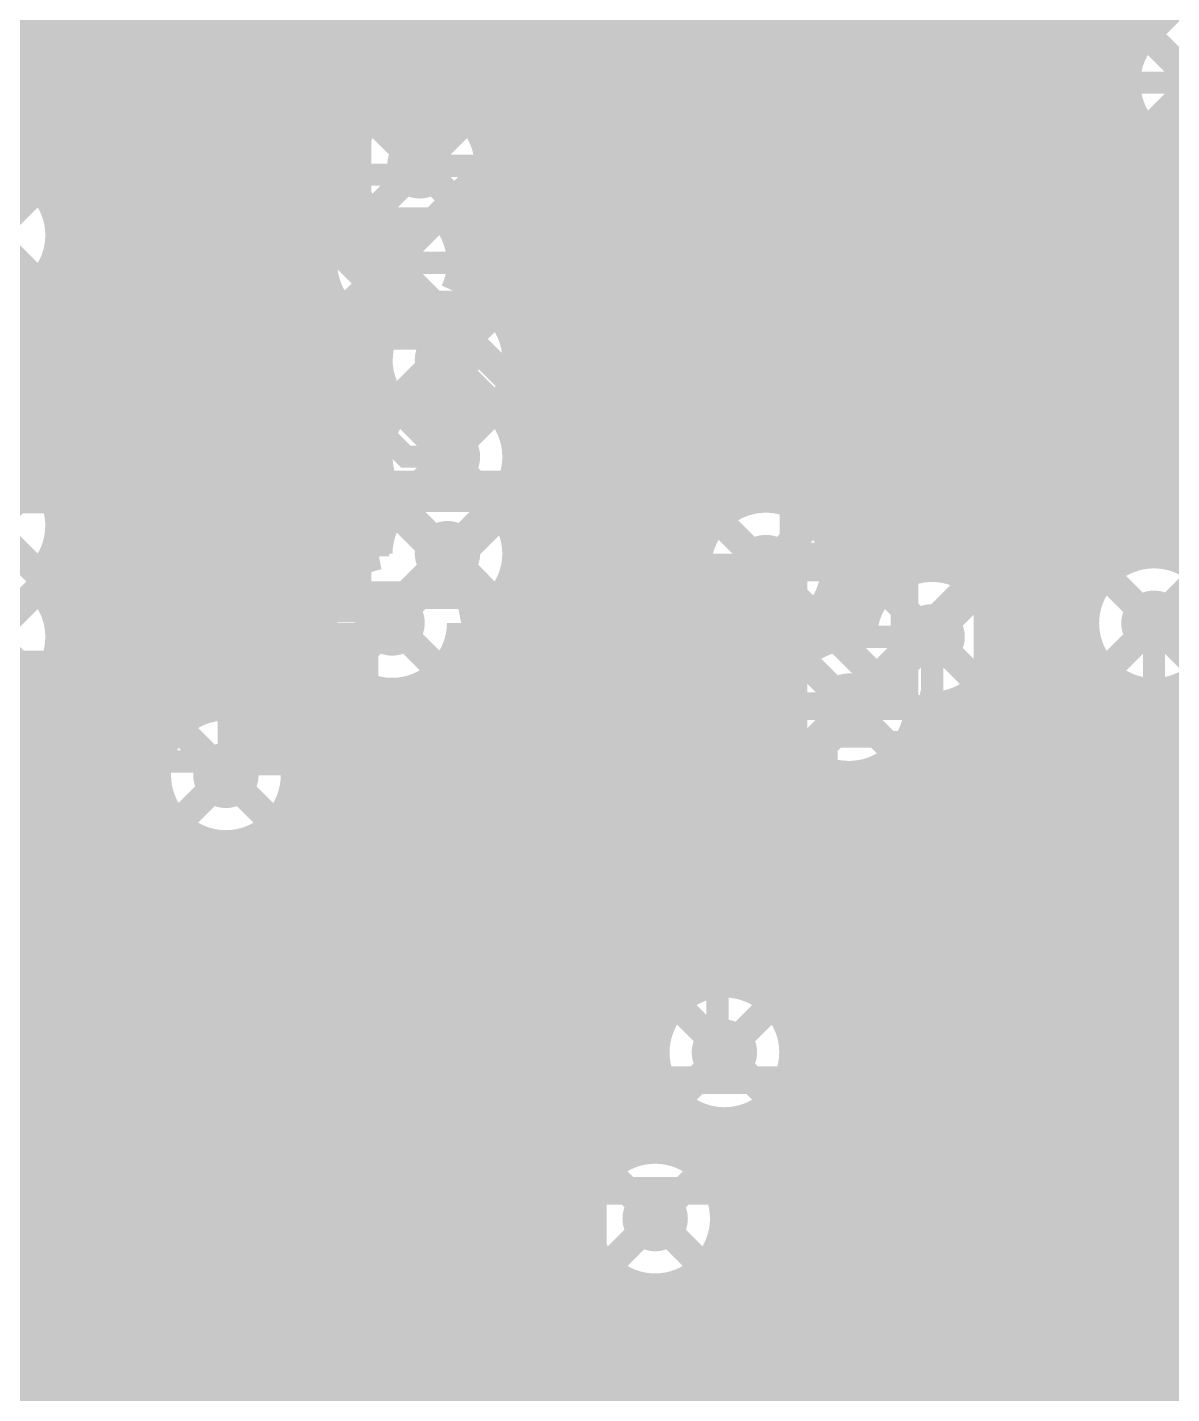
# Model space of a CAD drawing. Extents: x -11 to 221, y -93 to 178.
# Drawn here: x 145.63 to 156.12, y 64.56 to 77.09 of the extents above; entities that cross this region are included whole.
import ezdxf

# ---------------------------------------------------------------- set-up
doc = ezdxf.new("R2010")
doc.units = 0
doc.header["$MEASUREMENT"] = 0
doc.layers.get('0').update_dxf_attribs({"linetype": 'CONTINUOUS'})
for name, color, linetype in [('26-349-0_BOT', 7, 'CONTINUOUS'), ('26-349-0_DRD', 7, 'CONTINUOUS'), ('26-349-0_DRL', 2, 'CONTINUOUS'), ('26-349-0_IN1', 3, 'CONTINUOUS'), ('26-349-0_IN2', 5, 'CONTINUOUS'), ('26-349-0_SMT', 14, 'CONTINUOUS'), ('26-349-0_SPT', 9, 'CONTINUOUS'), ('26-349-0_SST', 12, 'CONTINUOUS'), ('26-349-0_TOP', 11, 'CONTINUOUS'), ('THRUHOLE_TAP', 15, 'CONTINUOUS')]:
    doc.layers.add(name, color=color, linetype=linetype)

# ---------------------------------------------------------------- blocks, each defined once
blk = doc.blocks.new('ROUND_78')
at = {"const_width": 0.29972}
blk.add_lwpolyline([(-0.14986, 0, 1), (0.14986, 0, 1)], format="xyb", close=True, dxfattribs=at)
blk = doc.blocks.new('ROUND_101')
at = {"const_width": 0.10033}
blk.add_lwpolyline([(-0.050164, 0, 1), (0.050164, 0, 1)], format="xyb", close=True, dxfattribs=at)
blk = doc.blocks.new('ROUND_102')
at = {"const_width": 0.10033}
blk.add_lwpolyline([(-0.050164, 0, 1), (0.050164, 0, 1)], format="xyb", close=True, dxfattribs=at)
blk = doc.blocks.new('ROUND_82')
at = {"const_width": 0.29972}
blk.add_lwpolyline([(-0.14986, 0, 1), (0.14986, 0, 1)], format="xyb", close=True, dxfattribs=at)
blk = doc.blocks.new('ROUND_83')
at = {"const_width": 0.29972}
blk.add_lwpolyline([(-0.14986, 0, 1), (0.14986, 0, 1)], format="xyb", close=True, dxfattribs=at)
blk = doc.blocks.new('RECTANGLE_3')
blk.add_solid([(0.4826, 0.4064), (0.4826, -0.4064), (-0.4826, 0.4064), (-0.4826, -0.4064)])
blk = doc.blocks.new('OBLONG_23')
at = {"const_width": 0.2794}
blk.add_lwpolyline([(0.7493, 0), (-0.7493, 0)], dxfattribs=at)
at = {"const_width": 0.1397}
for points in [[(-0.81915, 0, 1), (-0.67945, 0, 1)], [(0.67945, 0, 1), (0.81915, 0, 1)]]:
    blk.add_lwpolyline(points, format="xyb", close=True, dxfattribs=at)
blk = doc.blocks.new('RECTANGLE_24')
blk.add_solid([(0.889, 0.1397), (0.889, -0.1397), (-0.889, 0.1397), (-0.889, -0.1397)])
blk = doc.blocks.new('OBLONG_65')
at = {"const_width": 0.2794}
blk.add_lwpolyline([(0, 0.7493), (0, -0.7493)], dxfattribs=at)
at = {"const_width": 0.1397}
for points in [[(-0.06985, 0.7493, 1), (0.06985, 0.7493, 1)], [(-0.06985, -0.7493, 1), (0.06985, -0.7493, 1)]]:
    blk.add_lwpolyline(points, format="xyb", close=True, dxfattribs=at)
blk = doc.blocks.new('RECTANGLE_66')
blk.add_solid([(0.1397, 0.889), (0.1397, -0.889), (-0.1397, 0.889), (-0.1397, -0.889)])
blk = doc.blocks.new('ROUND_88')
at = {"const_width": 0.10033}
blk.add_lwpolyline([(-0.050164, 0, 1), (0.050164, 0, 1)], format="xyb", close=True, dxfattribs=at)

msp = doc.modelspace()

# ---------------------------------------------------------------- linework, layer by layer
at = {"layer": '26-349-0_BOT', "const_width": 0.2032}
for points in [[(156.337, 76.581), (148.463, 76.581), (145.161, 79.883), (104.14, 79.883), (103.886, 79.629), (94.615, 79.629)], [(166.8272, 76.6064), (160.1724, 76.6064), (159.385, 75.819), (149.225, 75.819)], [(166.116, 74.93), (148.971, 74.93)], [(149.479, 74.041), (149.352, 74.041), (148.844, 73.533), (146.05, 73.533), (145.161, 74.422), (131.445, 74.422), (130.81, 73.787), (85.344, 73.787), (84.455, 72.898)], [(149.479, 72.263), (149.987, 72.771), (159.893, 72.771), (161.417, 74.295), (164.592, 74.295)], [(85.09, 72.39), (85.979, 73.279), (130.937, 73.279), (131.572, 73.914), (145.034, 73.914), (146.304, 72.644), (148.971, 72.644), (149.479, 73.152)], [(166.37, 73.406), (166.243, 73.406), (165.989, 73.66), (161.417, 73.66), (160.02, 72.263), (152.527, 72.263), (152.4, 72.136)], [(148.971, 71.628), (148.209, 70.866), (140.97, 70.866), (139.7, 72.136), (133.477, 72.136), (133.35, 72.009), (132.842, 72.009)], [(165.227, 72.009), (162.052, 72.009), (161.798, 71.755), (156.08808, 71.755), (155.95854, 71.62546)], [(153.924, 71.501), (149.86, 71.501), (147.193, 68.834), (81.28, 68.834)], [(139.7, 70.866), (139.954, 70.866), (140.462, 70.358), (147.32, 70.358), (147.447, 70.231)], [(167.64, 69.85), (160.401, 69.85), (159.385, 70.866), (153.162, 70.866)], [(94.869, 67.818), (142.24, 67.818), (142.748, 68.326), (151.384, 68.326), (152.019, 67.691)], [(85.725, 66.929), (143.129, 66.929), (144.018, 67.818), (149.733, 67.818), (151.384, 66.167)]]:
    msp.add_lwpolyline(points, dxfattribs=at)
at = {"layer": '26-349-0_DRD', "const_width": 0.254}
for points in [[(147.5994, 79.502), (147.5994, 76.962)], [(150.1394, 79.502), (147.5994, 76.962)], [(150.1394, 76.962), (147.5994, 79.502)], [(150.1394, 76.962), (150.1394, 79.502)], [(155.067, 78.74), (155.067, 76.2)], [(157.607, 78.74), (155.067, 76.2)], [(155.067, 77.851), (155.067, 75.311)], [(157.607, 77.851), (155.067, 75.311)], [(157.607, 75.311), (155.067, 77.851)], [(147.955, 77.089), (147.955, 74.549)], [(150.495, 77.089), (147.955, 77.089)], [(150.495, 77.089), (147.955, 74.549)], [(150.495, 74.549), (147.955, 77.089)], [(150.495, 74.549), (150.495, 77.089)], [(147.5994, 76.962), (150.1394, 76.962)], [(146.558, 76.454), (144.018, 76.454)], [(146.558, 76.454), (144.018, 73.914)], [(146.558, 73.914), (144.018, 76.454)], [(146.558, 73.914), (146.558, 76.454)], [(147.701, 76.2), (147.701, 73.66)], [(150.241, 76.2), (147.701, 76.2)], [(150.241, 76.2), (147.701, 73.66)], [(150.241, 73.66), (147.701, 76.2)], [(150.241, 73.66), (150.241, 76.2)], [(155.067, 76.2), (157.607, 76.2)], [(148.209, 75.311), (148.209, 72.771)], [(150.749, 75.311), (148.209, 75.311)], [(150.749, 75.311), (148.209, 72.771)], [(150.749, 72.771), (148.209, 75.311)], [(150.749, 72.771), (150.749, 75.311)], [(155.067, 75.311), (157.607, 75.311)], [(147.955, 74.549), (150.495, 74.549)], [(148.209, 74.422), (148.209, 71.882)], [(150.749, 74.422), (148.209, 74.422)], [(150.749, 74.422), (148.209, 71.882)], [(150.749, 71.882), (148.209, 74.422)], [(150.749, 71.882), (150.749, 74.422)], [(144.018, 73.914), (146.558, 73.914)], [(146.558, 73.787), (144.018, 73.787)], [(146.558, 73.787), (144.018, 71.247)], [(146.558, 71.247), (144.018, 73.787)], [(146.558, 71.247), (146.558, 73.787)], [(147.701, 73.66), (150.241, 73.66)], [(148.209, 73.533), (148.209, 70.993)], [(150.749, 73.533), (148.209, 73.533)], [(150.749, 73.533), (148.209, 70.993)], [(150.749, 70.993), (148.209, 73.533)], [(150.749, 70.993), (150.749, 73.533)], [(151.13, 73.406), (151.13, 70.866)], [(153.67, 73.406), (151.13, 73.406)], [(153.67, 73.406), (151.13, 70.866)], [(153.67, 70.866), (151.13, 73.406)], [(153.67, 70.866), (153.67, 73.406)], [(147.701, 72.898), (147.701, 70.358)], [(150.241, 72.898), (147.701, 72.898)], [(150.241, 72.898), (147.701, 70.358)], [(150.241, 70.358), (147.701, 72.898)], [(150.241, 70.358), (150.241, 72.898)], [(154.68854, 72.89546), (154.68854, 70.35546)], [(157.22854, 72.89546), (154.68854, 72.89546)], [(157.22854, 72.89546), (154.68854, 70.35546)], [(157.22854, 70.35546), (154.68854, 72.89546)], [(146.558, 72.771), (144.018, 72.771)], [(146.558, 72.771), (144.018, 70.231)], [(146.558, 70.231), (144.018, 72.771)], [(146.558, 70.231), (146.558, 72.771)], [(148.209, 72.771), (150.749, 72.771)], [(152.654, 72.771), (152.654, 70.231)], [(155.194, 72.771), (152.654, 72.771)], [(155.194, 72.771), (152.654, 70.231)], [(155.194, 70.231), (152.654, 72.771)], [(155.194, 70.231), (155.194, 72.771)], [(151.892, 72.136), (151.892, 69.596)], [(154.432, 72.136), (151.892, 72.136)], [(154.432, 72.136), (151.892, 69.596)], [(154.432, 69.596), (151.892, 72.136)], [(154.432, 69.596), (154.432, 72.136)], [(148.209, 71.882), (150.749, 71.882)], [(146.177, 71.501), (146.177, 68.961)], [(148.717, 71.501), (146.177, 71.501)], [(148.717, 71.501), (146.177, 68.961)], [(148.717, 68.961), (146.177, 71.501)], [(148.717, 68.961), (148.717, 71.501)], [(144.018, 71.247), (146.558, 71.247)], [(148.209, 70.993), (150.749, 70.993)], [(151.13, 70.866), (153.67, 70.866)], [(147.701, 70.358), (150.241, 70.358)], [(154.68854, 70.35546), (157.22854, 70.35546)], [(144.018, 70.231), (146.558, 70.231)], [(152.654, 70.231), (155.194, 70.231)], [(151.892, 69.596), (154.432, 69.596)], [(146.177, 68.961), (148.717, 68.961)], [(150.749, 68.961), (150.749, 66.421)], [(153.289, 68.961), (150.749, 68.961)], [(153.289, 68.961), (150.749, 66.421)], [(153.289, 66.421), (150.749, 68.961)], [(153.289, 66.421), (153.289, 68.961)], [(147.574, 68.199), (147.574, 65.659)], [(150.114, 68.199), (147.574, 68.199)], [(150.114, 68.199), (147.574, 65.659)], [(150.114, 65.659), (147.574, 68.199)], [(150.114, 65.659), (150.114, 68.199)], [(150.114, 67.437), (150.114, 64.897)], [(152.654, 67.437), (150.114, 67.437)], [(152.654, 67.437), (150.114, 64.897)], [(152.654, 64.897), (150.114, 67.437)], [(152.654, 64.897), (152.654, 67.437)], [(150.749, 66.421), (153.289, 66.421)], [(147.574, 65.659), (150.114, 65.659)], [(152.4, 65.278), (152.4, 62.738)], [(154.94, 65.278), (152.4, 65.278)], [(154.94, 65.278), (152.4, 62.738)], [(154.94, 62.738), (152.4, 65.278)], [(152.4, 65.278), (152.4, 62.738)], [(154.94, 65.278), (152.4, 65.278)], [(154.94, 65.278), (152.4, 62.738)], [(154.94, 62.738), (152.4, 65.278)], [(154.94, 62.738), (154.94, 65.278)], [(154.94, 62.738), (154.94, 65.278)], [(155.7655, 65.3415), (155.7655, 62.8015)], [(158.3055, 65.3415), (155.7655, 65.3415)], [(158.3055, 62.8015), (155.7655, 65.3415)], [(148.7805, 64.9605), (148.7805, 62.4205)], [(151.3205, 64.9605), (148.7805, 64.9605)], [(151.3205, 64.9605), (148.7805, 62.4205)], [(151.3205, 62.4205), (148.7805, 64.9605)], [(148.7805, 64.9605), (148.7805, 62.4205)], [(151.3205, 64.9605), (148.7805, 64.9605)], [(151.3205, 64.9605), (148.7805, 62.4205)], [(151.3205, 62.4205), (148.7805, 64.9605)], [(150.114, 64.897), (152.654, 64.897)], [(151.3205, 62.4205), (151.3205, 64.9605)], [(151.3205, 62.4205), (151.3205, 64.9605)]]:
    msp.add_lwpolyline(points, dxfattribs=at)
at = {"layer": '26-349-0_IN1', "const_width": 0.254}
for points in [[(147.066, 83.82), (147.066, 70.85584)], [(147.2946, 83.82), (147.2946, 70.94728)], [(147.5232, 83.82), (147.5232, 70.95744)], [(147.7518, 83.82), (147.7518, 70.89648)], [(147.9804, 83.82), (147.9804, 70.739)], [(149.8092, 83.82), (149.8092, 76.25842)], [(150.0378, 83.82), (150.0378, 74.51344)], [(151.4094, 83.82), (151.4094, 68.09486)], [(151.638, 83.82), (151.638, 68.31584)], [(151.8666, 83.82), (151.8666, 72.63638)], [(152.0952, 83.82), (152.0952, 72.80148)], [(152.3238, 83.82), (152.3238, 72.86244)], [(152.5524, 83.82), (152.5524, 72.85228)], [(152.781, 83.82), (152.781, 72.76084)], [(153.0096, 83.82), (153.0096, 72.53986)], [(153.2382, 83.82), (153.2382, 71.755)], [(153.4668, 83.82), (153.4668, 72.0725)], [(153.6954, 83.82), (153.6954, 72.19442)], [(153.924, 83.82), (153.924, 72.23252)], [(154.1526, 83.82), (154.1526, 72.19442)], [(154.3812, 83.82), (154.3812, 72.0725)], [(154.6098, 83.82), (154.6098, 71.755)], [(150.2664, 83.77682), (150.2664, 65.024)], [(151.1808, 83.73618), (151.1808, 66.86804)], [(150.495, 83.6422), (150.495, 65.024)], [(150.7236, 83.59648), (150.7236, 66.48196)], [(150.9522, 83.62442), (150.9522, 66.75628)], [(154.8384, 83.52282), (154.8384, 65.024)], [(155.067, 83.3882), (155.067, 65.024)], [(155.2956, 83.34248), (155.2956, 71.93534)], [(155.5242, 83.37042), (155.5242, 72.21474)], [(146.8374, 82.87004), (146.8374, 70.739)], [(145.6944, 82.63382), (145.6944, 75.79106)], [(146.6088, 82.59318), (146.6088, 70.739)], [(145.923, 82.4992), (145.923, 75.54722)], [(146.1516, 82.45348), (146.1516, 70.739)], [(146.3802, 82.48142), (146.3802, 70.739)], [(149.5806, 78.05928), (149.5806, 76.45908)], [(148.209, 77.91704), (148.209, 70.739)], [(149.352, 77.68082), (149.352, 76.53782)], [(148.4376, 77.64018), (148.4376, 75.43038)], [(149.1234, 77.5462), (149.1234, 76.5429)], [(148.6662, 77.52842), (148.6662, 76.29144)], [(148.8948, 77.50048), (148.8948, 76.47178)], [(155.68422, 77.1398), (140.208, 77.1398)], [(155.68422, 76.9112), (140.208, 76.9112)], [(155.6131, 76.6826), (140.208, 76.6826)], [(148.86178, 76.454), (141.96822, 76.454)], [(155.61564, 76.454), (149.58822, 76.454)], [(148.6154, 76.2254), (142.21206, 76.2254)], [(155.69692, 76.2254), (149.83206, 76.2254)], [(155.7528, 76.14158), (155.7528, 72.3265)], [(148.5138, 75.9968), (142.31366, 75.9968)], [(155.89758, 75.9968), (149.93366, 75.9968)], [(155.9814, 75.94092), (155.9814, 72.35698)], [(156.21, 75.85964), (156.21, 72.31126)], [(148.49602, 75.7682), (145.72742, 75.7682)], [(164.973, 75.7682), (149.95398, 75.7682)], [(148.54936, 75.5396), (145.92808, 75.5396)], [(164.973, 75.5396), (149.90064, 75.5396)], [(148.34616, 75.311), (146.00682, 75.311)], [(164.973, 75.311), (149.75078, 75.311)], [(149.8092, 75.37958), (149.8092, 74.69378)], [(148.25472, 75.0824), (146.0119, 75.0824)], [(164.973, 75.0824), (149.68728, 75.0824)], [(145.923, 74.82078), (145.923, 72.88022)], [(148.24202, 74.8538), (145.94078, 74.8538)], [(164.11956, 74.8538), (149.69744, 74.8538)], [(145.6944, 74.5744), (145.6944, 73.12406)], [(148.30552, 74.6252), (145.76044, 74.6252)], [(163.93922, 74.6252), (149.91842, 74.6252)], [(148.4376, 74.42962), (148.4376, 72.12838)], [(148.47062, 74.3966), (140.208, 74.3966)], [(163.8681, 74.3966), (150.11908, 74.3966)], [(148.75764, 74.168), (140.208, 74.168)], [(148.6662, 74.26452), (148.6662, 72.29348)], [(163.87064, 74.168), (150.19782, 74.168)], [(148.7551, 73.9394), (140.208, 73.9394)], [(163.95192, 73.9394), (150.2029, 73.9394)], [(148.82622, 73.7108), (140.208, 73.7108)], [(164.15258, 73.7108), (150.13178, 73.7108)], [(148.82622, 73.4822), (140.208, 73.4822)], [(163.51758, 73.4822), (150.13178, 73.4822)], [(148.7551, 73.2536), (140.208, 73.2536)], [(163.31692, 73.2536), (150.2029, 73.2536)], [(148.75764, 73.025), (145.81378, 73.025)], [(163.23564, 73.025), (150.19782, 73.025)], [(148.83892, 72.7964), (145.96364, 72.7964)], [(152.08504, 72.7964), (150.11908, 72.7964)], [(163.2331, 72.7964), (152.71496, 72.7964)], [(148.81352, 72.5678), (146.01698, 72.5678)], [(151.80818, 72.5678), (150.14448, 72.5678)], [(163.30422, 72.5678), (152.98928, 72.5678)], [(148.75002, 72.3392), (145.99666, 72.3392)], [(151.69642, 72.3392), (150.20544, 72.3392)], [(155.79852, 72.3392), (153.10104, 72.3392)], [(163.48456, 72.3392), (156.11856, 72.3392)], [(148.41982, 72.1106), (145.89506, 72.1106)], [(145.923, 72.15378), (145.923, 71.86422)], [(151.66848, 72.1106), (150.19528, 72.1106)], [(153.52014, 72.1106), (153.13152, 72.1106)], [(155.4099, 72.1106), (154.32786, 72.1106)], [(148.2852, 71.882), (145.91284, 71.882)], [(150.0378, 71.79056), (150.0378, 65.024)], [(151.7142, 71.882), (150.10384, 71.882)], [(153.29916, 71.882), (153.0858, 71.882)], [(155.27274, 71.882), (154.54884, 71.882)], [(153.0096, 71.73214), (153.0096, 71.58228)], [(148.23948, 71.6534), (146.00428, 71.6534)], [(149.8092, 71.61022), (149.8092, 65.024)], [(151.84882, 71.6534), (149.88286, 71.6534)], [(151.8666, 71.63562), (151.8666, 68.40728)], [(153.20772, 71.6534), (152.94864, 71.6534)], [(153.19756, 71.59498), (153.162, 71.59498)], [(155.22702, 71.6534), (154.64028, 71.6534)], [(148.26742, 71.4248), (146.01444, 71.4248)], [(152.22728, 71.4248), (149.67204, 71.4248)], [(152.0952, 71.47052), (152.0952, 68.41744)], [(152.3238, 71.40702), (152.3238, 68.35648)], [(152.5524, 71.41972), (152.5524, 71.26986)], [(152.68956, 71.4248), (152.57018, 71.4248)], [(152.781, 71.51116), (152.781, 71.49084)], [(155.25496, 71.4248), (154.65044, 71.4248)], [(155.2956, 71.31558), (155.2956, 65.024)], [(148.37918, 71.1962), (145.95348, 71.1962)], [(152.50922, 71.1962), (149.56028, 71.1962)], [(149.5806, 71.22414), (149.5806, 65.024)], [(155.36672, 71.1962), (154.58948, 71.1962)], [(154.6098, 71.247), (154.6098, 65.024)], [(145.923, 71.13778), (145.923, 70.739)], [(148.4376, 71.12762), (148.4376, 70.739)], [(155.5242, 71.03618), (155.5242, 65.024)], [(148.65604, 70.9676), (145.78838, 70.9676)], [(148.6662, 70.96252), (148.6662, 65.024)], [(149.1234, 70.91172), (149.1234, 65.024)], [(152.4381, 70.9676), (149.28596, 70.9676)], [(149.352, 71.00316), (149.352, 65.024)], [(154.3812, 70.9295), (154.3812, 65.024)], [(155.6385, 70.9676), (154.42438, 70.9676)], [(155.7528, 70.92188), (155.7528, 65.024)], [(156.21, 70.93712), (156.21, 65.024)], [(145.6944, 70.8914), (145.6944, 70.739)], [(148.8948, 70.89902), (148.8948, 65.024)], [(154.1526, 70.80504), (154.1526, 65.024)], [(155.9814, 70.89394), (155.9814, 65.024)], [(146.92122, 70.739), (140.41882, 70.739)], [(148.463, 70.739), (147.97278, 70.739)], [(148.463, 70.739), (148.463, 65.024)], [(152.44064, 70.739), (148.463, 70.739)], [(160.6042, 70.739), (153.88082, 70.739)], [(153.8859, 70.76948), (153.924, 70.76849)], [(153.924, 70.76948), (153.924, 65.024)], [(152.52192, 70.5104), (148.463, 70.5104)], [(152.5524, 70.46214), (152.5524, 68.19138)], [(160.55848, 70.5104), (153.80208, 70.5104)], [(152.72258, 70.2818), (148.463, 70.2818)], [(160.58642, 70.2818), (153.60142, 70.2818)], [(153.6954, 70.36562), (153.6954, 65.024)], [(152.781, 70.24116), (152.781, 65.024)], [(153.4668, 70.20052), (153.4668, 65.024)], [(146.72564, 70.104), (139.954, 70.104)], [(146.73072, 70.0786), (139.954, 70.0786)], [(145.7198, 70.104), (145.7198, 51.562)], [(145.9484, 70.104), (145.9484, 57.83072)], [(146.177, 70.104), (146.177, 58.16854)], [(146.4056, 70.104), (146.4056, 58.37936)], [(146.6342, 70.104), (146.6342, 58.51906)], [(160.69818, 70.0532), (148.463, 70.0532)], [(153.0096, 70.14972), (153.0096, 65.024)], [(153.2382, 70.13702), (153.2382, 65.024)], [(146.82216, 69.85), (139.954, 69.85)], [(146.8628, 69.79158), (146.8628, 58.6105)], [(160.97504, 69.8246), (148.463, 69.8246)], [(147.04314, 69.6214), (139.954, 69.6214)], [(147.0914, 69.59092), (147.0914, 58.66384)], [(163.1823, 69.596), (148.463, 69.596)], [(147.32, 69.50964), (147.32, 64.008)], [(147.32, 69.3928), (139.954, 69.3928)], [(163.05784, 69.3674), (148.463, 69.3674)], [(147.32, 69.1642), (139.954, 69.1642)], [(163.02228, 69.1388), (148.463, 69.1388)], [(147.32, 68.9356), (139.954, 68.9356)], [(163.05784, 68.9102), (148.463, 68.9102)], [(147.32, 68.707), (139.954, 68.707)], [(160.50514, 68.6816), (148.463, 68.6816)], [(147.32, 68.4784), (139.954, 68.4784)], [(160.28416, 68.453), (148.463, 68.453)], [(147.32, 68.2498), (143.129, 68.2498)], [(151.51862, 68.2244), (148.463, 68.2244)], [(160.19272, 68.2244), (152.51938, 68.2244)], [(147.32, 68.0212), (143.4465, 68.0212)], [(151.35352, 67.9958), (148.463, 67.9958)], [(160.18002, 67.9958), (152.68448, 67.9958)], [(147.32, 67.7926), (143.56842, 67.7926)], [(151.29002, 67.7672), (148.463, 67.7672)], [(160.24352, 67.7672), (152.74544, 67.7672)], [(147.32, 67.564), (143.60652, 67.564)], [(151.30272, 67.5386), (148.463, 67.5386)], [(160.40862, 67.5386), (152.73528, 67.5386)], [(147.32, 67.3354), (143.56842, 67.3354)], [(151.39416, 67.31), (148.463, 67.31)], [(151.4094, 67.28714), (151.4094, 66.89852)], [(164.973, 67.31), (152.64384, 67.31)], [(152.5524, 67.19062), (152.5524, 65.024)], [(147.32, 67.1068), (143.4465, 67.1068)], [(151.61514, 67.0814), (148.463, 67.0814)], [(151.638, 67.06616), (151.638, 66.8528)], [(152.3238, 67.02552), (152.3238, 65.024)], [(164.973, 67.0814), (152.42286, 67.0814)], [(151.8666, 66.97472), (151.8666, 66.71564)], [(152.0952, 66.96202), (152.0952, 66.33718)], [(147.32, 66.8782), (143.129, 66.8782)], [(151.13, 66.8528), (148.463, 66.8528)], [(164.973, 66.8528), (151.638, 66.8528)], [(147.32, 66.6496), (139.954, 66.6496)], [(150.8125, 66.6242), (148.463, 66.6242)], [(164.973, 66.6242), (151.9555, 66.6242)], [(147.32, 66.421), (139.954, 66.421)], [(150.68804, 66.3956), (148.463, 66.3956)], [(164.973, 66.3956), (152.07742, 66.3956)], [(147.32, 66.1924), (139.954, 66.1924)], [(150.65248, 66.167), (148.463, 66.167)], [(164.73678, 66.167), (152.11552, 66.167)], [(147.32, 65.9638), (139.954, 65.9638)], [(150.68804, 65.9384), (148.463, 65.9384)], [(164.4904, 65.9384), (152.07742, 65.9384)], [(152.0952, 65.99428), (152.0952, 65.024)], [(150.7236, 65.85204), (150.7236, 65.024)], [(147.32, 65.7352), (140.1191, 65.7352)], [(150.8125, 65.7098), (148.463, 65.7098)], [(164.3888, 65.7098), (151.9555, 65.7098)], [(150.9522, 65.57518), (150.9522, 65.024)], [(151.8666, 65.61582), (151.8666, 65.024)], [(147.32, 65.5066), (140.28928, 65.5066)], [(151.13, 65.4812), (148.463, 65.4812)], [(151.1808, 65.46342), (151.1808, 65.024)], [(151.4094, 65.43548), (151.4094, 65.024)], [(151.638, 65.4812), (151.638, 65.024)], [(164.37102, 65.4812), (151.638, 65.4812)], [(147.32, 65.278), (140.3985, 65.278)], [(164.42436, 65.2526), (148.463, 65.2526)], [(147.32, 65.0494), (140.46454, 65.0494)], [(164.57422, 65.024), (148.463, 65.024)], [(147.32, 64.8208), (140.49248, 64.8208)], [(147.32, 64.5922), (140.48232, 64.5922)]]:
    msp.add_lwpolyline(points, dxfattribs=at)
for points in [[(155.60548, 77.47, 0.1645932), (155.75576, 77.02582)], [(155.75534, 77.0255, 0.1645932), (155.60494, 76.581)], [(149.225, 76.55052, 0.4142136), (148.49348, 75.819)], [(149.95652, 75.819, 0.4142136), (149.225, 76.55052)], [(155.60548, 76.581, 0.4142136), (156.337, 75.84948)], [(146.01952, 75.184, 0.4142136), (145.288, 75.91552)], [(148.49348, 75.819, 0.1019149), (148.55302, 75.52992)], [(149.64156, 75.21956, 0.2456419), (149.95497, 75.819)], [(148.5519, 75.52944, 0.2448861), (148.23958, 74.93)], [(145.288, 74.45248, 0.4142136), (146.01952, 75.184)], [(149.70252, 74.93, 0.1022617), (149.64258, 75.22)], [(148.23948, 74.93, 0.3349928), (148.77034, 74.22642)], [(149.67712, 74.74458, 0.0642865), (149.70106, 74.93)], [(150.21052, 74.041, 0.3359226), (149.67712, 74.74458)], [(148.77034, 74.22642, 0.0640654), (148.74649, 74.041)], [(148.74748, 74.041, 0.1645932), (148.89776, 73.59682)], [(150.06066, 73.5965, 0.1645932), (150.21106, 74.041)], [(148.89734, 73.5965, 0.1645932), (148.74694, 73.152)], [(150.21052, 73.152, 0.1645931), (150.06023, 73.59617)], [(146.01952, 72.517, 0.4142136), (145.288, 73.24852)], [(148.74748, 73.152, 0.1645932), (148.89776, 72.70782)], [(150.06066, 72.7075, 0.1645932), (150.21106, 73.152)], [(152.4, 72.86752, 0.4142136), (151.66848, 72.136)], [(153.13152, 72.136, 0.4142136), (152.4, 72.86752)], [(148.89734, 72.7075, 0.1432412), (148.74949, 72.324)], [(150.21052, 72.263, 0.1645931), (150.06023, 72.70717)], [(145.81378, 72.009, 0.1944467), (146.0191, 72.517)], [(148.75002, 72.32396, 0.3267764), (148.24202, 71.628)], [(155.95854, 72.35698, 0.4142136), (155.22702, 71.62546)], [(156.69006, 71.62546, 0.4142136), (155.95854, 72.35698)], [(149.69998, 71.5645, 0.3270662), (150.21052, 72.263)], [(153.924, 72.23252, 0.3768874), (153.2001, 71.59498)], [(154.65552, 71.501, 0.4142136), (153.924, 72.23252)], [(151.66848, 72.136, 0.4142136), (152.4, 71.40448)], [(152.4, 71.40448, 0.4142136), (153.13152, 72.136)], [(146.01952, 71.501, 0.1944463), (145.81408, 72.00929)], [(148.23948, 71.628, 0.4142136), (148.971, 70.89648)], [(148.971, 70.89648, 0.3889883), (149.69998, 71.5645)], [(153.162, 71.59752, 0.4142136), (152.43048, 70.866)], [(155.22702, 71.62546, 0.4142136), (155.95854, 70.89394)], [(155.95854, 70.89394, 0.4142136), (156.69006, 71.62546)], [(145.288, 70.76948, 0.4142136), (146.01952, 71.501)], [(153.924, 70.76948, 0.4142136), (154.65552, 71.501)], [(147.447, 70.96252, 0.2033866), (146.92092, 70.73929)], [(147.97278, 70.739, 0.2033857), (147.447, 70.9621)], [(152.43048, 70.866, 0.4142136), (153.162, 70.13448)], [(153.162, 70.13448, 0.3760333), (153.88844, 70.76948)], [(146.72564, 70.104, 0.3154431), (147.32, 69.50964)], [(152.019, 68.42252, 0.4142136), (151.28748, 67.691)], [(152.75052, 67.691, 0.4142136), (152.019, 68.42252)], [(151.28748, 67.691, 0.4142136), (152.019, 66.95948)], [(152.019, 66.95948, 0.4142136), (152.75052, 67.691)], [(151.384, 66.89852, 0.4142136), (150.65248, 66.167)], [(152.11552, 66.167, 0.4142136), (151.384, 66.89852)], [(150.65248, 66.167, 0.4142136), (151.384, 65.43548)], [(151.384, 65.43548, 0.4142136), (152.11552, 66.167)]]:
    msp.add_lwpolyline(points, format="xyb", dxfattribs=at)
at = {"layer": '26-349-0_IN2', "const_width": 0.254}
for points in [[(147.447, 112.141), (147.447, 70.86092)], [(147.2184, 110.78972), (147.2184, 70.81774)], [(146.9898, 110.57382), (146.9898, 70.6628)], [(155.448, 95.20428), (155.448, 71.99376)], [(155.2194, 94.9198), (155.2194, 52.959)], [(153.6192, 94.74454), (153.6192, 72.05218)], [(154.9908, 94.74454), (154.9908, 52.959)], [(153.8478, 94.63532), (153.8478, 72.12584)], [(154.7622, 94.63532), (154.7622, 52.959)], [(154.0764, 94.57436), (154.0764, 72.1106)], [(154.305, 94.55404), (154.305, 72.00138)], [(154.5336, 94.57436), (154.5336, 71.65848)], [(147.6756, 92.47378), (147.6756, 70.81774)], [(147.9042, 92.13088), (147.9042, 70.6628)], [(148.1328, 92.02166), (148.1328, 58.32602)], [(152.2476, 91.53398), (152.2476, 72.7456)], [(152.4762, 91.23426), (152.4762, 72.76084)], [(153.3906, 91.2876), (153.3906, 71.83628)], [(151.7904, 91.08186), (151.7904, 72.29348)], [(152.019, 91.19108), (152.019, 72.63638)], [(152.7048, 91.0971), (152.7048, 72.68718)], [(153.162, 91.11742), (153.162, 71.49592)], [(151.5618, 91.06916), (151.5618, 68.1228)], [(152.9334, 91.06408), (152.9334, 72.47128)], [(149.5044, 87.46998), (149.5044, 76.38288)], [(149.733, 87.12708), (149.733, 76.18984)], [(149.9616, 87.01786), (149.9616, 74.44486)], [(155.6766, 84.62772), (155.6766, 72.18934)], [(151.3332, 84.09178), (151.3332, 66.79438)], [(150.1902, 84.0359), (150.1902, 56.43118)], [(151.1046, 83.8073), (151.1046, 66.73088)], [(150.4188, 83.79206), (150.4188, 56.50484)], [(150.6474, 83.7057), (150.6474, 56.4896)], [(150.876, 83.71078), (150.876, 66.53784)], [(146.7612, 82.94878), (146.7612, 58.46572)], [(145.6182, 82.8929), (145.6182, 75.71994)], [(145.8468, 82.64906), (145.8468, 75.47356)], [(146.0754, 82.5627), (146.0754, 57.85358)], [(146.304, 82.56778), (146.304, 58.15584)], [(146.5326, 82.6643), (146.5326, 58.3438)], [(148.3614, 77.85862), (148.3614, 75.08748)], [(148.59, 77.66812), (148.59, 75.43038)], [(149.2758, 77.7494), (149.2758, 76.44638)], [(148.8186, 77.60462), (148.8186, 76.29906)], [(149.0472, 77.62748), (149.0472, 76.42352)], [(155.80106, 77.1398), (142.35938, 77.1398)], [(155.80106, 76.9112), (142.33652, 76.9112)], [(155.7147, 76.6826), (142.21206, 76.6826)], [(155.71978, 76.454), (88.33358, 76.454)], [(148.7424, 76.2254), (88.16086, 76.2254)], [(155.8163, 76.2254), (149.70506, 76.2254)], [(155.9052, 76.12126), (155.9052, 72.25284)], [(148.62048, 75.9968), (122.20956, 75.9968)], [(156.10078, 75.9968), (149.82952, 75.9968)], [(156.1338, 75.9841), (156.1338, 72.22998)], [(148.59762, 75.7682), (145.52422, 75.7682)], [(160.91916, 75.7682), (149.85238, 75.7682)], [(148.66112, 75.5396), (145.8087, 75.5396)], [(160.93186, 75.5396), (149.78888, 75.5396)], [(149.733, 75.44562), (149.733, 74.61758)], [(148.46808, 75.311), (145.90522, 75.311)], [(161.04108, 75.311), (149.59584, 75.311)], [(148.35886, 75.0824), (145.9103, 75.0824)], [(161.38398, 75.0824), (149.5806, 75.0824)], [(148.34616, 74.8538), (145.82394, 74.8538)], [(145.8468, 74.8919), (145.8468, 72.80656)], [(164.2999, 74.8538), (149.59584, 74.8538)], [(148.3614, 74.76998), (148.3614, 71.78548)], [(148.41982, 74.6252), (145.57756, 74.6252)], [(145.6182, 74.64806), (145.6182, 73.05294)], [(164.05606, 74.6252), (149.71522, 74.6252)], [(148.59, 74.42708), (148.59, 72.12838)], [(148.63572, 74.3966), (83.62188, 74.3966)], [(148.8186, 74.31786), (148.8186, 72.2376)], [(163.9697, 74.3966), (149.9997, 74.3966)], [(148.86178, 74.168), (84.19084, 74.168)], [(163.97478, 74.168), (150.09622, 74.168)], [(148.8567, 73.9394), (84.38388, 73.9394)], [(164.0713, 73.9394), (150.1013, 73.9394)], [(148.94306, 73.7108), (84.44738, 73.7108)], [(164.35578, 73.7108), (150.01494, 73.7108)], [(149.9616, 73.6346), (149.9616, 73.55586)], [(148.94306, 73.4822), (84.69122, 73.4822)], [(165.74516, 73.4822), (150.01494, 73.4822)], [(148.8567, 73.2536), (128.68148, 73.2536)], [(165.75786, 73.2536), (150.1013, 73.2536)], [(148.86178, 73.025), (145.65884, 73.025)], [(165.86708, 73.025), (150.09622, 73.025)], [(148.9583, 72.7964), (145.85188, 72.7964)], [(166.20998, 72.7964), (149.9997, 72.7964)], [(149.9616, 72.7456), (149.9616, 72.66686)], [(148.92782, 72.5678), (145.91538, 72.5678)], [(151.94026, 72.5678), (150.03018, 72.5678)], [(164.9349, 72.5678), (152.8572, 72.5678)], [(148.85416, 72.3392), (145.89252, 72.3392)], [(151.8031, 72.3392), (150.10384, 72.3392)], [(164.69106, 72.3392), (152.9969, 72.3392)], [(145.8468, 72.2249), (145.8468, 71.79056)], [(148.5646, 72.1106), (145.76806, 72.1106)], [(151.77008, 72.1106), (150.0886, 72.1106)], [(153.76398, 72.1106), (153.02992, 72.1106)], [(155.55722, 72.1106), (154.08148, 72.1106)], [(151.7904, 71.97598), (151.7904, 68.27774)], [(148.39442, 71.882), (145.78838, 71.882)], [(149.9616, 71.8566), (149.9616, 56.21528)], [(151.82342, 71.882), (149.97938, 71.882)], [(152.9334, 71.80072), (152.9334, 71.45274)], [(153.42108, 71.882), (152.97658, 71.882)], [(155.38196, 71.882), (154.42438, 71.882)], [(149.733, 71.68642), (149.733, 52.959)], [(148.34108, 71.6534), (145.8976, 71.6534)], [(151.9936, 71.6534), (149.63648, 71.6534)], [(152.019, 71.63308), (152.019, 68.32092)], [(152.7048, 71.58482), (152.7048, 71.2978)], [(153.31186, 71.6534), (152.80386, 71.6534)], [(155.32862, 71.6534), (154.5336, 71.6534)], [(148.3741, 71.4248), (145.91284, 71.4248)], [(148.3614, 71.46798), (148.3614, 67.33286)], [(152.8699, 71.4248), (149.5679, 71.4248)], [(152.2476, 71.52386), (152.2476, 68.27774)], [(152.4762, 71.51116), (152.4762, 68.1228)], [(153.29408, 71.501), (153.2944, 71.48069)], [(155.36164, 71.4248), (154.54884, 71.4248)], [(149.5044, 71.29272), (149.5044, 52.959)], [(154.5336, 71.34098), (154.5336, 52.959)], [(148.51126, 71.1962), (145.83918, 71.1962)], [(145.8468, 71.2089), (145.8468, 52.959)], [(152.62606, 71.1962), (149.4282, 71.1962)], [(155.49626, 71.1962), (154.47518, 71.1962)], [(155.448, 71.25716), (155.448, 52.959)], [(148.59, 71.12508), (148.59, 67.50558)], [(149.2758, 71.07682), (149.2758, 67.3862)], [(155.6766, 71.06158), (155.6766, 52.959)], [(145.6182, 70.96506), (145.6182, 52.959)], [(152.5397, 70.9676), (145.62328, 70.9676)], [(148.8186, 71.01586), (148.8186, 67.55892)], [(149.0472, 71.00316), (149.0472, 67.5259)], [(160.8836, 70.9676), (154.25928, 70.9676)], [(154.305, 70.99808), (154.305, 52.959)], [(155.9052, 70.99808), (155.9052, 52.959)], [(156.1338, 71.02094), (156.1338, 52.959)], [(153.79192, 70.866), (153.79167, 70.88377)], [(153.8478, 70.87616), (153.8478, 52.959)], [(154.0764, 70.88886), (154.0764, 52.959)], [(147.07362, 70.739), (140.31722, 70.739)], [(152.54478, 70.739), (147.81784, 70.739)], [(160.71342, 70.739), (153.77922, 70.739)], [(146.88312, 70.5104), (140.2207, 70.5104)], [(152.6413, 70.5104), (148.01088, 70.5104)], [(152.7048, 70.43166), (152.7048, 52.959)], [(153.6192, 70.43166), (153.6192, 52.959)], [(160.66008, 70.5104), (153.6827, 70.5104)], [(146.81962, 70.2818), (139.93622, 70.2818)], [(152.92578, 70.2818), (148.07438, 70.2818)], [(152.9334, 70.27926), (152.9334, 52.959)], [(153.3906, 70.27926), (153.3906, 52.959)], [(160.6931, 70.2818), (153.39822, 70.2818)], [(153.162, 70.23608), (153.162, 52.959)], [(146.84248, 70.0532), (138.6332, 70.0532)], [(160.83026, 70.0532), (148.05152, 70.0532)], [(146.9644, 69.8246), (76.60386, 69.8246)], [(146.9898, 69.79666), (146.9898, 58.54192)], [(147.9042, 69.79666), (147.9042, 58.45556)], [(167.01008, 69.8246), (147.92706, 69.8246)], [(167.06342, 69.596), (76.77658, 69.596)], [(147.2184, 69.64426), (147.2184, 58.57494)], [(147.447, 69.60108), (147.447, 58.57494)], [(147.6756, 69.64426), (147.6756, 58.5343)], [(167.2336, 69.3674), (81.61528, 69.3674)], [(174.117, 69.1388), (81.83118, 69.1388)], [(174.117, 68.9102), (81.90484, 68.9102)], [(160.74898, 68.6816), (81.8896, 68.6816)], [(160.40608, 68.453), (81.78038, 68.453)], [(151.68372, 68.2244), (95.34906, 68.2244)], [(160.29686, 68.2244), (152.35428, 68.2244)], [(151.46782, 67.9958), (95.47352, 67.9958)], [(160.28416, 67.9958), (152.57018, 67.9958)], [(151.39416, 67.7672), (95.49638, 67.7672)], [(160.35782, 67.7672), (152.64384, 67.7672)], [(148.68398, 67.5386), (95.43288, 67.5386)], [(151.40686, 67.5386), (149.00148, 67.5386)], [(157.95498, 67.5386), (152.6286, 67.5386)], [(148.34108, 67.31), (95.23984, 67.31)], [(151.51608, 67.31), (149.34438, 67.31)], [(157.61208, 67.31), (152.51938, 67.31)], [(151.5618, 67.25666), (151.5618, 66.77152)], [(152.4762, 67.25666), (152.4762, 52.959)], [(148.23186, 67.0814), (86.3346, 67.0814)], [(151.85898, 67.0814), (149.4536, 67.0814)], [(151.7904, 67.10426), (151.7904, 66.64706)], [(152.019, 67.06108), (152.019, 52.959)], [(157.50286, 67.0814), (152.17648, 67.0814)], [(152.2476, 67.10426), (152.2476, 52.959)], [(148.21916, 66.8528), (86.34984, 66.8528)], [(157.49016, 66.8528), (149.46884, 66.8528)], [(148.29282, 66.6242), (86.27618, 66.6242)], [(148.3614, 66.5226), (148.3614, 58.13044)], [(150.94966, 66.6242), (149.39518, 66.6242)], [(157.56382, 66.6242), (151.8158, 66.6242)], [(148.50872, 66.3956), (86.06028, 66.3956)], [(150.79726, 66.3956), (149.17928, 66.3956)], [(149.2758, 66.46926), (149.2758, 52.959)], [(157.77972, 66.3956), (151.97074, 66.3956)], [(148.59, 66.35242), (148.59, 57.80786)], [(148.8186, 66.29908), (148.8186, 52.959)], [(149.0472, 66.3321), (149.0472, 52.959)], [(150.75408, 66.167), (73.787, 66.167)], [(174.117, 66.167), (152.01392, 66.167)], [(150.79726, 65.9384), (139.69746, 65.9384)], [(174.117, 65.9384), (151.97074, 65.9384)], [(150.876, 65.79362), (150.876, 56.38038)], [(150.94966, 65.7098), (140.00226, 65.7098)], [(151.7904, 65.6844), (151.7904, 52.959)], [(174.117, 65.7098), (151.8158, 65.7098)], [(151.1046, 65.60312), (151.1046, 56.03748)], [(151.3332, 65.53962), (151.3332, 52.959)], [(151.5618, 65.56248), (151.5618, 52.959)], [(174.117, 65.4812), (140.18514, 65.4812)], [(167.2336, 65.2526), (140.29944, 65.2526)], [(167.06342, 65.024), (140.36802, 65.024)], [(167.01008, 64.7954), (140.39088, 64.7954)], [(167.0431, 64.5668), (140.37564, 64.5668)]]:
    msp.add_lwpolyline(points, dxfattribs=at)
for points in [[(155.70708, 77.47, 0.198172), (155.89031, 77.02585)], [(155.88996, 77.0255, 0.198172), (155.70658, 76.581)], [(155.70708, 76.581, 0.4142136), (156.337, 75.95108)], [(149.225, 76.44892, 0.4142136), (148.59508, 75.819)], [(149.85492, 75.819, 0.4142136), (149.225, 76.44892)], [(145.91792, 75.184, 0.4142136), (145.288, 75.81392)], [(148.59508, 75.819, 0.137517), (148.68687, 75.49155)], [(149.50948, 75.25766, 0.2826171), (149.85492, 75.819)], [(148.68652, 75.49134, 0.2826171), (148.34108, 74.93)], [(145.288, 74.55408, 0.4142136), (145.91792, 75.184)], [(149.60092, 74.93, 0.1375167), (149.50913, 75.25744)], [(148.34108, 74.93, 0.3838185), (148.90496, 74.30262)], [(149.5425, 74.66838, 0.1077398), (149.59953, 74.93)], [(150.10892, 74.041, 0.3849688), (149.5425, 74.66838)], [(148.9075, 74.30262, 0.1077398), (148.85047, 74.041)], [(148.84908, 74.041, 0.198172), (149.03231, 73.59685)], [(149.92604, 73.5965, 0.198172), (150.10942, 74.041)], [(149.03196, 73.5965, 0.198172), (148.84858, 73.152)], [(150.10892, 73.152, 0.198172), (149.92569, 73.59615)], [(145.91792, 72.517, 0.4142136), (145.288, 73.14692)], [(148.84908, 73.152, 0.198172), (149.03231, 72.70785)], [(149.92604, 72.7075, 0.198172), (150.10942, 73.152)], [(149.03196, 72.7075, 0.198172), (148.84858, 72.263)], [(150.10892, 72.263, 0.198172), (149.92569, 72.70715)], [(152.4, 72.76592, 0.4142136), (151.77008, 72.136)], [(153.02992, 72.136, 0.4142136), (152.4, 72.76592)], [(145.65884, 72.009, 0.2394815), (145.91696, 72.517)], [(148.84908, 72.24522, 0.3581814), (148.34108, 71.628)], [(149.60092, 71.64578, 0.3581814), (150.10892, 72.263)], [(155.95854, 72.25538, 0.4142136), (155.32862, 71.62546)], [(156.58846, 71.62546, 0.4142136), (155.95854, 72.25538)], [(151.77008, 72.136, 0.4142136), (152.4, 71.50608)], [(152.4, 71.50608, 0.4142136), (153.02992, 72.136)], [(153.924, 72.13092, 0.4142136), (153.29408, 71.501)], [(154.55392, 71.501, 0.4142136), (153.924, 72.13092)], [(145.91792, 71.501, 0.2394815), (145.65941, 72.00978)], [(148.34108, 71.628, 0.4142136), (148.971, 70.99808)], [(148.971, 70.99808, 0.4142136), (149.60092, 71.628)], [(155.32862, 71.62546, 0.4142136), (155.95854, 70.99554)], [(155.95854, 70.99554, 0.4142136), (156.58846, 71.62546)], [(145.288, 70.87108, 0.4142136), (145.91792, 71.501)], [(153.162, 71.49592, 0.4142136), (152.53208, 70.866)], [(153.29408, 71.48068, 0.0529639), (153.162, 71.49471)], [(153.924, 70.87108, 0.4142136), (154.55392, 71.501)], [(147.447, 70.86092, 0.4142136), (146.81708, 70.231)], [(148.07692, 70.231, 0.4142136), (147.447, 70.86092)], [(152.53208, 70.866, 0.4142136), (153.162, 70.23608)], [(153.162, 70.23608, 0.4142136), (153.79192, 70.866)], [(153.79192, 70.88378, 0.0527519), (153.924, 70.86981)], [(146.81708, 70.231, 0.4142136), (147.447, 69.60108)], [(147.447, 69.60108, 0.4142136), (148.07692, 70.231)], [(152.019, 68.32092, 0.4142136), (151.38908, 67.691)], [(152.64892, 67.691, 0.4142136), (152.019, 68.32092)], [(151.38908, 67.691, 0.4142136), (152.019, 67.06108)], [(152.019, 67.06108, 0.4142136), (152.64892, 67.691)], [(148.844, 67.55892, 0.4142136), (148.21408, 66.929)], [(149.47392, 66.929, 0.4142136), (148.844, 67.55892)], [(148.21408, 66.929, 0.4142136), (148.844, 66.29908)], [(148.844, 66.29908, 0.4142136), (149.47392, 66.929)], [(151.384, 66.79692, 0.4142136), (150.75408, 66.167)], [(152.01392, 66.167, 0.4142136), (151.384, 66.79692)], [(150.75408, 66.167, 0.4142136), (151.384, 65.53708)], [(151.384, 65.53708, 0.4142136), (152.01392, 66.167)]]:
    msp.add_lwpolyline(points, format="xyb", dxfattribs=at)
at = {"layer": '26-349-0_SST', "const_width": 0.1524}
for points in [[(156.4513, 79.4512), (148.7043, 79.4512), (148.7043, 70.5612), (157.5943, 70.5612), (157.5943, 78.3082), (156.4513, 79.4512)], [(149.225, 67.6148), (149.225, 64.6938), (150.8633, 64.6938), (150.8633, 67.6148), (149.225, 67.6148)], [(154.4955, 64.5795), (154.4955, 67.5005), (152.8572, 67.5005), (152.8572, 64.5795), (154.4955, 64.5795)]]:
    msp.add_lwpolyline(points, dxfattribs=at)
at = {"layer": '26-349-0_TOP'}
for points, const_width in [([(151.45512, 69.2531), (151.45512, 77.3176), (148.971, 79.756), (148.971, 104.902), (150.495, 106.426), (150.495, 108.966)], 0.2032), ([(150.45436, 69.2531), (150.45436, 77.5716), (148.2852, 79.7052), (148.2852, 92.6338)], 0.2032), ([(155.45816, 69.2531), (155.45816, 70.85584), (155.321, 70.993), (155.321, 77.597), (157.988, 80.264), (157.988, 89.281)], 0.2032), ([(147.4724, 76.73848), (145.00352, 76.73848), (144.145, 77.597), (142.9258, 77.597), (142.875, 77.5462)], 0.254), ([(147.4724, 76.2381), (142.9893, 76.2381), (142.875, 76.1238)], 0.254), ([(149.225, 75.819), (149.14372, 75.73772), (147.4724, 75.73772)], 0.2032), ([(148.971, 74.93), (148.971, 75.057), (148.79066, 75.23734), (147.4724, 75.23734)], 0.2032), ([(147.4724, 74.73696), (145.73504, 74.73696), (145.288, 75.184)], 0.2032), ([(147.4724, 74.23658), (149.352, 74.23658), (149.352, 74.168), (149.479, 74.041)], 0.2032), ([(149.479, 73.152), (149.098, 73.152), (148.5138, 73.7362), (147.4724, 73.7362)], 0.2032), ([(147.4724, 73.23582), (148.37918, 73.23582), (149.352, 72.263), (149.479, 72.263)], 0.2032), ([(145.288, 72.517), (145.50644, 72.73544), (147.4724, 72.73544)], 0.2032), ([(145.288, 71.501), (146.02206, 72.23506), (147.4724, 72.23506)], 0.2032), ([(152.4, 72.136), (152.45588, 72.08012), (152.45588, 69.2531)], 0.2032), ([(147.4724, 71.73468), (148.86432, 71.73468), (148.971, 71.628)], 0.2032), ([(155.95854, 71.62546), (155.95854, 69.2531)], 0.2032), ([(153.95702, 69.2531), (153.924, 69.28612), (153.924, 71.501)], 0.2032), ([(147.447, 70.231), (147.4724, 70.2056), (147.4724, 71.2343)], 0.2032), ([(153.162, 70.866), (152.95626, 70.66026), (152.95626, 69.2531)], 0.2032), ([(149.4536, 69.2531), (149.4536, 69.1896), (148.209, 67.945), (148.209, 66.0781), (148.844, 65.4431), (150.0505, 65.4431)], 0.254), ([(150.0505, 66.8655), (149.987, 66.929), (149.95398, 66.96202), (149.95398, 69.2531)], 0.254), ([(151.384, 66.167), (150.95474, 66.59626), (150.95474, 69.2531)], 0.2032), ([(152.019, 67.691), (151.9555, 67.691), (151.9555, 69.2531)], 0.2032), ([(153.45664, 69.2531), (153.45664, 66.96456), (153.67, 66.7512)], 0.254), ([(160.02, 53.975), (160.02, 58.166), (154.4574, 63.7286), (154.4574, 69.2531)], 0.2032), ([(154.95778, 69.2531), (154.94, 69.23532), (154.94, 64.008), (160.528, 58.42), (160.528, 54.864), (161.29, 54.102), (161.29, 53.975)], 0.2032), ([(156.45892, 69.2531), (156.45892, 67.93992), (155.956, 67.437), (155.956, 65.659), (156.083, 65.532), (156.9466, 65.532), (157.0355, 65.4431)], 0.254), ([(148.844, 66.929), (149.987, 66.929), (150.0505, 66.8655)], 0.254), ([(153.67, 66.7512), (153.6192, 66.7512), (152.654, 65.786), (152.654, 63.754), (153.035, 63.373), (153.035, 53.9496)], 0.254), ([(150.0505, 63.6905), (150.0505, 65.4431)], 0.381), ([(150.0505, 65.4431), (150.0505, 63.6905)], 0.381), ([(153.67, 65.3288), (153.67, 64.008)], 0.381), ([(153.67, 65.3288), (153.67, 64.008)], 0.381)]:
    msp.add_lwpolyline(points, dxfattribs=dict(at, const_width=const_width))

# ---------------------------------------------------------------- block references
at = {"layer": '26-349-0_BOT'}
for p in [(156.337, 76.581), (149.225, 75.819), (148.971, 74.93), (149.479, 74.041), (149.479, 73.152), (149.479, 72.263), (152.4, 72.136), (148.971, 71.628), (155.95854, 71.62546), (153.924, 71.501), (153.162, 70.866), (147.447, 70.231), (152.019, 67.691), (148.844, 66.929), (151.384, 66.167)]:
    msp.add_blockref('ROUND_78', p, dxfattribs=at)
at = {"layer": '26-349-0_DRL'}
for name, p in [('ROUND_102', (149.225, 75.819)), ('ROUND_102', (148.971, 74.93)), ('ROUND_101', (149.479, 74.041)), ('ROUND_101', (149.479, 73.152)), ('ROUND_102', (149.479, 72.263)), ('ROUND_102', (152.4, 72.136)), ('ROUND_102', (148.971, 71.628)), ('ROUND_102', (155.95854, 71.62546)), ('ROUND_102', (153.924, 71.501)), ('ROUND_102', (153.162, 70.866)), ('ROUND_102', (147.447, 70.231)), ('ROUND_102', (152.019, 67.691)), ('ROUND_102', (148.844, 66.929)), ('ROUND_101', (151.384, 66.167))]:
    msp.add_blockref(name, p, dxfattribs=at)
at = {"layer": '26-349-0_IN1'}
for name, p in [('ROUND_82', (156.337, 76.581)), ('ROUND_82', (149.225, 75.819)), ('ROUND_82', (148.971, 74.93)), ('ROUND_78', (149.479, 74.041)), ('ROUND_83', (149.479, 73.152)), ('ROUND_82', (149.479, 72.263)), ('ROUND_82', (152.4, 72.136)), ('ROUND_78', (148.971, 71.628)), ('ROUND_82', (155.95854, 71.62546)), ('ROUND_78', (153.924, 71.501)), ('ROUND_82', (153.162, 70.866)), ('ROUND_78', (147.447, 70.231)), ('ROUND_82', (152.019, 67.691)), ('ROUND_82', (148.844, 66.929)), ('ROUND_78', (151.384, 66.167))]:
    msp.add_blockref(name, p, dxfattribs=at)
at = {"layer": '26-349-0_IN2'}
for name, p in [('ROUND_78', (156.337, 76.581)), ('ROUND_78', (149.225, 75.819)), ('ROUND_78', (148.971, 74.93)), ('ROUND_83', (149.479, 74.041)), ('ROUND_83', (149.479, 73.152)), ('ROUND_82', (149.479, 72.263)), ('ROUND_78', (152.4, 72.136)), ('ROUND_82', (148.971, 71.628)), ('ROUND_82', (155.95854, 71.62546)), ('ROUND_78', (153.924, 71.501)), ('ROUND_82', (153.162, 70.866)), ('ROUND_82', (147.447, 70.231)), ('ROUND_78', (152.019, 67.691)), ('ROUND_82', (148.844, 66.929)), ('ROUND_83', (151.384, 66.167))]:
    msp.add_blockref(name, p, dxfattribs=at)
at = {"layer": '26-349-0_SMT'}
for name, p in [('OBLONG_23', (147.4724, 76.73848)), ('OBLONG_23', (147.4724, 76.2381)), ('OBLONG_23', (147.4724, 75.73772)), ('OBLONG_23', (147.4724, 75.23734)), ('OBLONG_23', (147.4724, 74.73696)), ('OBLONG_23', (147.4724, 74.23658)), ('OBLONG_23', (147.4724, 73.7362)), ('OBLONG_23', (147.4724, 73.23582)), ('OBLONG_23', (147.4724, 72.73544)), ('RECTANGLE_24', (147.4724, 72.23506)), ('OBLONG_23', (147.4724, 71.73468)), ('OBLONG_23', (147.4724, 71.2343)), ('OBLONG_65', (149.4536, 69.2531)), ('OBLONG_65', (149.95398, 69.2531)), ('OBLONG_65', (150.45436, 69.2531)), ('OBLONG_65', (150.95474, 69.2531)), ('OBLONG_65', (151.45512, 69.2531)), ('OBLONG_65', (151.9555, 69.2531)), ('OBLONG_65', (152.45588, 69.2531)), ('RECTANGLE_66', (152.95626, 69.2531)), ('OBLONG_65', (153.45664, 69.2531)), ('OBLONG_65', (153.95702, 69.2531)), ('OBLONG_65', (154.4574, 69.2531)), ('OBLONG_65', (154.95778, 69.2531)), ('OBLONG_65', (155.45816, 69.2531)), ('OBLONG_65', (155.95854, 69.2531)), ('RECTANGLE_3', (150.0505, 66.8655)), ('RECTANGLE_3', (153.67, 66.7512)), ('RECTANGLE_3', (150.0505, 65.4431)), ('RECTANGLE_3', (153.67, 65.3288))]:
    msp.add_blockref(name, p, dxfattribs=at)
at = {"layer": '26-349-0_SPT'}
for name, p in [('OBLONG_23', (147.4724, 76.73848)), ('OBLONG_23', (147.4724, 76.2381)), ('OBLONG_23', (147.4724, 75.73772)), ('OBLONG_23', (147.4724, 75.23734)), ('OBLONG_23', (147.4724, 74.73696)), ('OBLONG_23', (147.4724, 74.23658)), ('OBLONG_23', (147.4724, 73.7362)), ('OBLONG_23', (147.4724, 73.23582)), ('OBLONG_23', (147.4724, 72.73544)), ('RECTANGLE_24', (147.4724, 72.23506)), ('OBLONG_23', (147.4724, 71.73468)), ('OBLONG_23', (147.4724, 71.2343)), ('OBLONG_65', (149.4536, 69.2531)), ('OBLONG_65', (149.95398, 69.2531)), ('OBLONG_65', (150.45436, 69.2531)), ('OBLONG_65', (150.95474, 69.2531)), ('OBLONG_65', (151.45512, 69.2531)), ('OBLONG_65', (151.9555, 69.2531)), ('OBLONG_65', (152.45588, 69.2531)), ('RECTANGLE_66', (152.95626, 69.2531)), ('OBLONG_65', (153.45664, 69.2531)), ('OBLONG_65', (153.95702, 69.2531)), ('OBLONG_65', (154.4574, 69.2531)), ('OBLONG_65', (154.95778, 69.2531)), ('OBLONG_65', (155.45816, 69.2531)), ('OBLONG_65', (155.95854, 69.2531)), ('RECTANGLE_3', (150.0505, 66.8655)), ('RECTANGLE_3', (153.67, 66.7512)), ('RECTANGLE_3', (150.0505, 65.4431)), ('RECTANGLE_3', (153.67, 65.3288))]:
    msp.add_blockref(name, p, dxfattribs=at)
at = {"layer": '26-349-0_TOP'}
for name, p in [('OBLONG_23', (147.4724, 76.73848)), ('ROUND_78', (156.337, 76.581)), ('OBLONG_23', (147.4724, 76.2381)), ('ROUND_78', (149.225, 75.819)), ('OBLONG_23', (147.4724, 75.73772)), ('OBLONG_23', (147.4724, 75.23734)), ('ROUND_78', (148.971, 74.93)), ('OBLONG_23', (147.4724, 74.73696)), ('OBLONG_23', (147.4724, 74.23658)), ('ROUND_78', (149.479, 74.041)), ('OBLONG_23', (147.4724, 73.7362)), ('ROUND_78', (149.479, 73.152)), ('OBLONG_23', (147.4724, 73.23582)), ('OBLONG_23', (147.4724, 72.73544)), ('ROUND_78', (149.479, 72.263)), ('ROUND_78', (152.4, 72.136)), ('RECTANGLE_24', (147.4724, 72.23506)), ('ROUND_78', (148.971, 71.628)), ('ROUND_78', (155.95854, 71.62546)), ('OBLONG_23', (147.4724, 71.73468)), ('ROUND_78', (153.924, 71.501)), ('OBLONG_23', (147.4724, 71.2343)), ('ROUND_78', (153.162, 70.866)), ('ROUND_78', (147.447, 70.231)), ('OBLONG_65', (149.4536, 69.2531)), ('OBLONG_65', (149.95398, 69.2531)), ('OBLONG_65', (150.45436, 69.2531)), ('OBLONG_65', (150.95474, 69.2531)), ('OBLONG_65', (151.45512, 69.2531)), ('OBLONG_65', (151.9555, 69.2531)), ('OBLONG_65', (152.45588, 69.2531)), ('RECTANGLE_66', (152.95626, 69.2531)), ('OBLONG_65', (153.45664, 69.2531)), ('OBLONG_65', (153.95702, 69.2531)), ('OBLONG_65', (154.4574, 69.2531)), ('OBLONG_65', (154.95778, 69.2531)), ('OBLONG_65', (155.45816, 69.2531)), ('OBLONG_65', (155.95854, 69.2531)), ('ROUND_78', (152.019, 67.691)), ('RECTANGLE_3', (150.0505, 66.8655)), ('ROUND_78', (148.844, 66.929)), ('RECTANGLE_3', (153.67, 66.7512)), ('ROUND_78', (151.384, 66.167)), ('RECTANGLE_3', (150.0505, 65.4431)), ('RECTANGLE_3', (153.67, 65.3288))]:
    msp.add_blockref(name, p, dxfattribs=at)
at = {"layer": 'THRUHOLE_TAP'}
for p in [(149.225, 75.819), (148.971, 74.93), (149.479, 74.041), (149.479, 73.152), (149.479, 72.263), (152.4, 72.136), (148.971, 71.628), (155.95854, 71.62546), (153.924, 71.501), (153.162, 70.866), (147.447, 70.231), (152.019, 67.691), (148.844, 66.929), (151.384, 66.167)]:
    msp.add_blockref('ROUND_88', p, dxfattribs=at)

doc.saveas('drawing.dxf')
